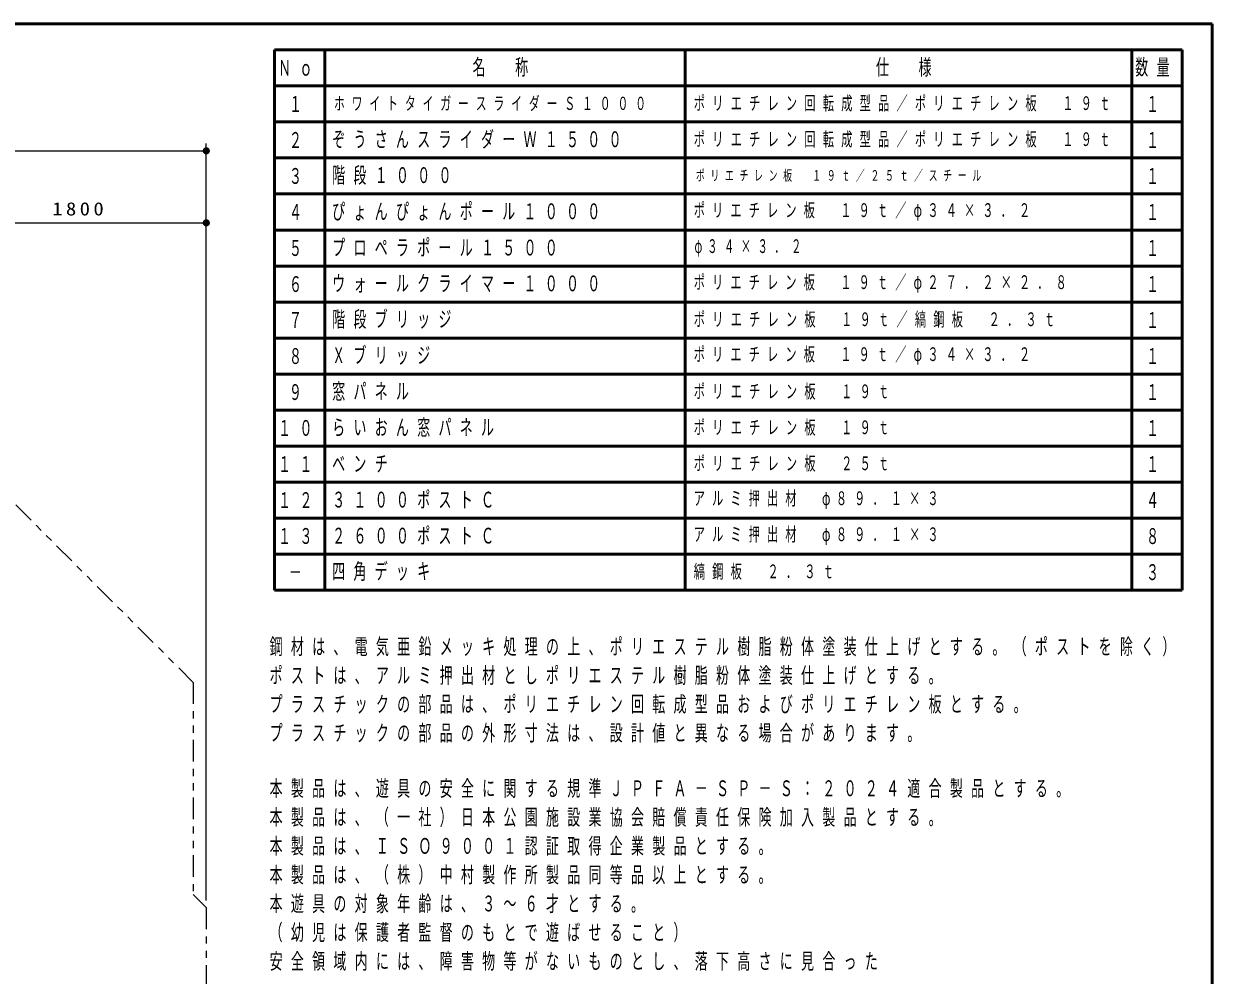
# Model space of a CAD drawing. Units: millimetres on the paper, scale 1:50. Extents: x -385 to 0, y -594 to 267.
# Drawn here: x -165 to 0, y 134.9 to 267 of the extents above; entities that cross this region are included whole.
import ezdxf
from ezdxf.enums import TextEntityAlignment as Align

# ---------------------------------------------------------------- set-up
doc = ezdxf.new("R2010")
doc.units = ezdxf.units.MM
doc.linetypes.add('USER3', pattern=[8, 3, -1, 1, -1, 1, -1])
doc.layers.add('LY_1', color=140, linetype='Continuous', lineweight=50)
doc.styles.add('ＭＳ ゴシック', font='')
doc.styles.get('ＭＳ ゴシック').set_extended_font_data('MS Gothic')

# ---------------------------------------------------------------- blocks, each defined once
blk = doc.blocks.new('filled_dot')
at = {"color": 0, "linetype": 'Continuous', "lineweight": -2, "const_width": 1.25}
blk.add_lwpolyline([(-0.625, 0, 1), (0.625, 0, 1)], format="xyb", close=True, dxfattribs=at)

msp = doc.modelspace()

# ---------------------------------------------------------------- linework, layer by layer
at = {"layer": 'LY_1', "color": 7}
for p, q in [((0, 267), (-385, 267)), ((0, 0), (0, 267))]:
    msp.add_line(p, q, dxfattribs=at)
at = {"layer": 'LY_1'}
for p, q in [((-130.183, 263.365), (-4.183, 263.365)), ((-130.183, 188.365), (-130.183, 263.365)), ((-123.183, 188.365), (-123.183, 263.365)), ((-73.183, 188.365), (-73.183, 263.365)), ((-11.183, 188.365), (-11.183, 263.365)), ((-4.183, 188.365), (-4.183, 263.365)), ((-130.183, 258.365), (-4.183, 258.365)), ((-130.183, 253.365), (-4.183, 253.365)), ((-130.183, 248.365), (-4.183, 248.365)), ((-130.183, 243.365), (-4.183, 243.365)), ((-130.183, 238.365), (-4.183, 238.365)), ((-130.183, 233.365), (-4.183, 233.365)), ((-130.183, 228.365), (-4.183, 228.365)), ((-130.183, 223.365), (-4.183, 223.365)), ((-130.183, 218.365), (-4.183, 218.365)), ((-130.183, 213.365), (-4.183, 213.365)), ((-130.183, 208.365), (-4.183, 208.365)), ((-130.183, 203.365), (-4.183, 203.365)), ((-130.183, 198.365), (-4.183, 198.365)), ((-130.183, 193.365), (-4.183, 193.365)), ((-130.183, 188.365), (-4.183, 188.365))]:
    msp.add_line(p, q, dxfattribs=at)
at = {"layer": 'LY_1', "color": 7, "lineweight": 13}
for p, q in [((-343.663, 249.356), (-139.663, 249.356)), ((-139.663, 240.356), (-139.663, 250.356)), ((-175.663, 239.356), (-139.663, 239.356)), ((-139.663, 145.293), (-139.663, 240.356))]:
    msp.add_line(p, q, dxfattribs=at)
at = {"layer": 'LY_1', "color": 7, "linetype": 'USER3', "lineweight": 13}
for p, q in [((-166.118, 200.193), (-141.483, 175.558)), ((-141.483, 175.558), (-141.483, 146.113)), ((-141.483, 146.113), (-139.663, 144.293)), ((-139.663, 144.293), (-139.663, 81.179))]:
    msp.add_line(p, q, dxfattribs=at)

# ---------------------------------------------------------------- block references
at = {"layer": 'LY_1', "color": 7, "lineweight": 13, "xscale": 0.4, "yscale": 0.4, "rotation": 180}
for p in [(-139.663, 249.356), (-139.663, 239.356)]:
    msp.add_blockref('filled_dot', p, dxfattribs=at)

# ---------------------------------------------------------------- texts
at = {"layer": 'LY_1', "color": 7, "style": 'ＭＳ ゴシック', "width": 0.6}
for s, p in [('１', (-128.183, 255.865)), ('１', (-9.183, 255.865)), ('２', (-128.183, 250.865)), ('１', (-9.183, 250.865)), ('３', (-128.183, 245.865)), ('１', (-9.183, 245.865)), ('４', (-128.183, 240.865)), ('１', (-9.183, 240.865)), ('５', (-128.183, 235.865)), ('１', (-9.183, 235.865)), ('６', (-128.183, 230.865)), ('１', (-9.183, 230.865)), ('７', (-128.183, 225.865)), ('１', (-9.183, 225.865)), ('８', (-128.183, 220.865)), ('１', (-9.183, 220.865)), ('９', (-128.183, 215.865)), ('１', (-9.183, 215.865)), ('１', (-9.183, 210.865)), ('１', (-9.183, 205.865)), ('４', (-9.183, 200.865)), ('８', (-9.183, 195.865)), ('３', (-9.183, 190.865)), ('－', (-128.183, 190.865))]:
    msp.add_text(s, height=2.199, dxfattribs=at).set_placement(p, align=Align.MIDDLE_LEFT)
at = {"layer": 'LY_1', "color": 7, "style": 'ＭＳ ゴシック'}
for s, insert, char_height, attachment_point in [('\\T1.64;\\W0.6;名\u3000称', (-102.683, 260.865), 2.199, 4), ('\\T1.64;\\W0.6;仕\u3000様', (-46.683, 260.865), 2.199, 4), ('\\T1.64;\\W0.6;数量', (-10.683, 260.865), 2.199, 4), ('\\T1.64;\\W0.6;Ｎｏ', (-129.683, 260.865), 2.199, 4), ('\\T1.64;\\W0.6;ホワイトタイガースライダーＳ１０００', (-121.933, 255.865), 1.833, 4), ('\\T1.64;\\W0.6;ポリエチレン回転成型品／ポリエチレン板\u3000１９ｔ', (-71.983, 255.865), 1.906, 4), ('\\T1.64;\\W0.6;ぞうさんスライダーＷ１５００', (-122.183, 250.865), 2.199, 4), ('\\T1.64;\\W0.6;ポリエチレン回転成型品／ポリエチレン板\u3000１９ｔ', (-71.983, 250.865), 1.906, 4), ('\\T1.64;\\W0.6;階段１０００', (-122.183, 245.865), 2.199, 4), ('\\T1.64;\\W0.6;ポリエチレン板\u3000１９ｔ／２５ｔ／スチール', (-71.683, 245.865), 1.466, 4), ('\\T1.33;\\W1.15;1800', (-157.242, 240.356), 1.833, 8), ('\\T1.64;\\W0.6;ぴょんぴょんポール１０００', (-122.183, 240.865), 2.199, 4), ('\\T1.63;\\W0.6;ポリエチレン板\u3000１９ｔ／φ３４×３．２', (-71.983, 240.865), 1.906, 4), ('\\T1.64;\\W0.6;プロペラポール１５００', (-122.183, 235.865), 2.199, 4), ('\\T1.63;\\W0.55;φ３４×３．２', (-71.883, 235.865), 1.906, 4), ('\\T1.64;\\W0.6;ウォールクライマー１０００', (-122.183, 230.865), 2.199, 4), ('\\T1.63;\\W0.6;ポリエチレン板\u3000１９ｔ／φ２７．２×２．８', (-71.983, 230.865), 1.906, 4), ('\\T1.64;\\W0.6;階段ブリッジ', (-122.183, 225.865), 2.199, 4), ('\\T1.64;\\W0.6;ポリエチレン板\u3000１９ｔ／縞鋼板\u3000２．３ｔ', (-71.983, 225.865), 1.906, 4), ('\\T1.64;\\W0.6;Ｘブリッジ', (-122.183, 220.865), 2.199, 4), ('\\T1.63;\\W0.6;ポリエチレン板\u3000１９ｔ／φ３４×３．２', (-71.983, 220.865), 1.906, 4), ('\\T1.64;\\W0.6;窓パネル', (-122.183, 215.865), 2.199, 4), ('\\T1.64;\\W0.6;ポリエチレン板\u3000１９ｔ', (-71.983, 215.865), 1.906, 4), ('\\T1.64;\\W0.6;１０', (-129.683, 210.865), 2.199, 4), ('\\T1.64;\\W0.6;らいおん窓パネル', (-122.183, 210.865), 2.199, 4), ('\\T1.64;\\W0.6;ポリエチレン板\u3000１９ｔ', (-71.983, 210.865), 1.906, 4), ('\\T1.64;\\W0.6;１１', (-129.683, 205.865), 2.199, 4), ('\\T1.64;\\W0.6;ベンチ', (-122.183, 205.865), 2.199, 4), ('\\T1.64;\\W0.6;ポリエチレン板\u3000２５ｔ', (-71.983, 205.865), 1.906, 4), ('\\T1.64;\\W0.6;１２', (-129.683, 200.865), 2.199, 4), ('\\T1.64;\\W0.6;３１００ポストＣ', (-122.183, 200.865), 2.199, 4), ('\\T1.63;\\W0.6;アルミ押出材\u3000φ８９．１×３', (-71.983, 200.865), 1.906, 4), ('\\T1.64;\\W0.6;１３', (-129.683, 195.865), 2.199, 4), ('\\T1.64;\\W0.6;２６００ポストＣ', (-122.183, 195.865), 2.199, 4), ('\\T1.63;\\W0.6;アルミ押出材\u3000φ８９．１×３', (-71.983, 195.865), 1.906, 4), ('\\T1.64;\\W0.6;四角デッキ', (-122.183, 190.865), 2.199, 4), ('\\T1.64;\\W0.6;縞鋼板\u3000２．３ｔ', (-71.983, 190.865), 1.906, 4), ('\\T1.64;\\W0.6;鋼材は、電気亜鉛メッキ処理の上、ポリエステル樹脂粉体塗装仕上げとする。（ポストを除く）', (-130.872, 181.643), 2.199, 1), ('\\T1.64;\\W0.6;ポストは、アルミ押出材としポリエステル樹脂粉体塗装仕上げとする。', (-130.872, 177.643), 2.199, 1), ('\\T1.64;\\W0.6;プラスチックの部品は、ポリエチレン回転成型品およびポリエチレン板とする。', (-130.872, 173.643), 2.199, 1), ('\\T1.64;\\W0.6;プラスチックの部品の外形寸法は、設計値と異なる場合があります。', (-130.872, 169.643), 2.199, 1), ('\\T1.64;\\W0.6;本製品は、遊具の安全に関する規準ＪＰＦＡ－ＳＰ－Ｓ：２０２４適合製品とする。', (-130.872, 161.954), 2.199, 1), ('\\T1.64;\\W0.6;本製品は、（一社）日本公園施設業協会賠償責任保険加入製品とする。', (-130.872, 157.954), 2.199, 1), ('\\T1.64;\\W0.6;本製品は、ＩＳＯ９００１認証取得企業製品とする。', (-130.872, 153.954), 2.199, 1), ('\\T1.64;\\W0.6;本製品は、（株）中村製作所製品同等品以上とする。', (-130.872, 149.954), 2.199, 1), ('\\T1.64;\\W0.6;本遊具の対象年齢は、３～６才とする。', (-130.872, 145.954), 2.199, 1), ('\\T1.64;\\W0.6;（幼児は保護者監督のもとで遊ばせること）', (-130.872, 141.954), 2.199, 1), ('\\T1.64;\\W0.6;安全領域内には、障害物等がないものとし、落下高さに見合った', (-130.872, 137.954), 2.199, 1)]:
    msp.add_mtext(s, dxfattribs=dict(at, insert=insert, char_height=char_height, attachment_point=attachment_point))

doc.saveas('drawing.dxf')
